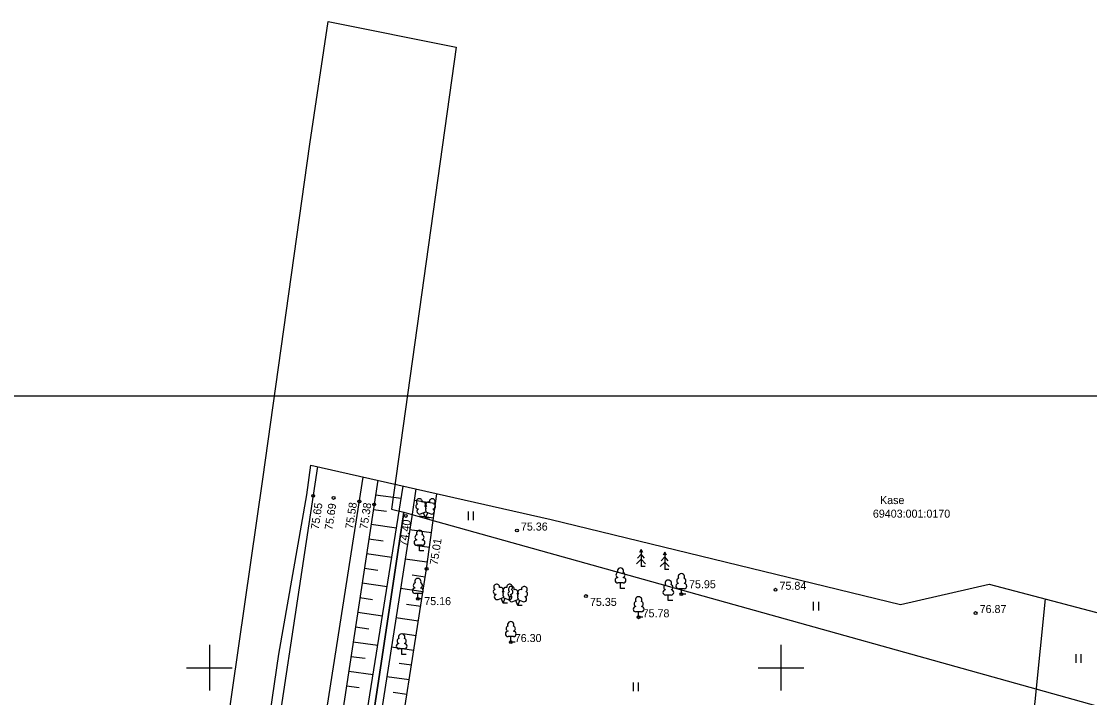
# Model space of a CAD drawing. Extents: x 633800 to 634500, y 6449384 to 6449957.
# Drawn here: x 633883.5 to 633977, y 6449897.4 to 6449956.6 of the extents above; entities that cross this region are included whole.
import ezdxf

# ---------------------------------------------------------------- set-up
doc = ezdxf.new("R2010")
doc.units = 0
for name, color, linetype in [('HALJASTUS', 7, 'Continuous'), ('KORGUS-EH2000', 7, 'Continuous'), ('MOOTPIIR', 7, 'Continuous'), ('MPOHULIIN', 7, 'Continuous'), ('PIIR', 7, 'Continuous'), ('PUU', 7, 'Continuous'), ('TEE', 7, 'Continuous'), ('VEEKOGU', 7, 'Continuous'), ('VORK', 7, 'Continuous'), ('VORMISTUS', 7, 'Continuous')]:
    doc.layers.add(name, color=color, linetype=linetype)

msp = doc.modelspace()

# ---------------------------------------------------------------- linework, layer by layer
at = {"layer": 'HALJASTUS'}
for p, q in [((633922.629, 6449913.668), (633922.629, 6449912.907)), ((633923.084, 6449913.668), (633923.084, 6449912.907)), ((633952.83, 6449905.776), (633952.83, 6449905.015)), ((633953.285, 6449905.776), (633953.285, 6449905.015)), ((633975.8, 6449901.184), (633975.8, 6449900.423)), ((633976.255, 6449901.184), (633976.255, 6449900.423)), ((633937.069, 6449898.72), (633937.069, 6449897.959)), ((633937.524, 6449898.72), (633937.524, 6449897.959))]:
    msp.add_line(p, q, dxfattribs=at)
at = {"layer": 'KORGUS-EH2000'}
for centre in [(633909.074, 6449915.045), (633910.869, 6449914.863), (633913.117, 6449914.557), (633914.41, 6449914.275), (633917.182, 6449913.288), (633926.905, 6449912.008), (633919.003, 6449908.67), (633949.531, 6449906.828), (633918.238, 6449906.029), (633932.945, 6449906.277), (633941.292, 6449906.439), (633967.041, 6449904.793), (633937.554, 6449904.418), (633926.366, 6449902.252)]:
    msp.add_circle(centre, 0.125, dxfattribs=at)
at = {"layer": 'MOOTPIIR'}
msp.add_lwpolyline([(633889.492, 6449749.614), (633885.507, 6449750.378), (633885.319, 6449750.948), (633888.887, 6449778.764), (633892.423, 6449806.68), (633893.459, 6449815.644), (633899.226, 6449854.256), (633906.068, 6449901.194), (633908.518, 6449915.144), (633908.871, 6449917.732), (633929.909, 6449912.961), (633960.467, 6449905.533), (633968.234, 6449907.328), (634006.678, 6449897.189), (633989.731, 6449824.715), (633967.55, 6449745.555), (633953.044, 6449742.586), (633921.065, 6449742.421), (633899.894, 6449747.01)], close=True, dxfattribs=at)
at = {"layer": 'MPOHULIIN'}
msp.add_lwpolyline([(633962.222, 6449798.286), (633968.205, 6449856.76), (633973.166, 6449906.027)], dxfattribs=at)
at = {"layer": 'PIIR'}
for points in [[(633915.93, 6449913.88), (633917.01, 6449913.61), (633916.95, 6449913.21), (633914.96, 6449900), (633911.66, 6449878.17), (633906.79, 6449847.1), (633902.78, 6449820.51), (633901.76, 6449812.08), (633894.43, 6449756.26), (633893.98, 6449752.81), (633876.82, 6449626.65), (633876.6, 6449625), (633875.84, 6449619.41), (633857.38, 6449484.34), (633847.13, 6449486.96), (633845.6, 6449487.34), (633857.96, 6449574.73), (633860.71, 6449595.45), (633888.58, 6449803.66), (633889.34, 6449809.97), (633904.68, 6449916.5), (633908.78, 6449945.81), (633910.39, 6449956.56), (633921.58, 6449954.31)], [(633917.01, 6449913.61), (633919.27, 6449912.98), (633995.7, 6449891.62), (633956.36, 6449752.55), (633898.72, 6449752.79), (633893.98, 6449752.81), (633894.43, 6449756.26), (633901.76, 6449812.08), (633902.78, 6449820.51), (633906.79, 6449847.1), (633911.66, 6449878.17), (633914.96, 6449900), (633916.95, 6449913.21)]]:
    msp.add_lwpolyline(points, close=True, dxfattribs=at)
at = {"layer": 'PUU'}
for p, q in [((633918.478, 6449913.463), (633918.923, 6449913.638)), ((633918.918, 6449913.128), (633918.743, 6449913.568)), ((633918.918, 6449913.128), (633919.098, 6449913.568)), ((633918.923, 6449913.638), (633919.363, 6449913.458)), ((633919.298, 6449913.128), (633918.918, 6449913.128)), ((633918.621, 6449910.717), (633918.141, 6449910.717)), ((633918.381, 6449910.242), (633918.381, 6449910.717)), ((633918.761, 6449910.242), (633918.381, 6449910.242)), ((633937.766, 6449909.502), (633937.366, 6449909.102)), ((633937.766, 6449909.952), (633937.466, 6449909.602)), ((633937.766, 6449910.352), (633937.616, 6449910.102)), ((633937.916, 6449910.102), (633937.766, 6449910.352)), ((633937.766, 6449910.352), (633937.766, 6449908.852)), ((633938.066, 6449909.602), (633937.766, 6449909.952)), ((633938.166, 6449909.102), (633937.766, 6449909.502)), ((633939.84, 6449909.706), (633939.54, 6449909.356)), ((633939.84, 6449910.106), (633939.69, 6449909.856)), ((633939.99, 6449909.856), (633939.84, 6449910.106)), ((633939.84, 6449910.106), (633939.84, 6449908.606)), ((633940.14, 6449909.356), (633939.84, 6449909.706)), ((633938.126, 6449908.852), (633937.766, 6449908.852)), ((633939.84, 6449909.256), (633939.44, 6449908.856)), ((633940.24, 6449908.856), (633939.84, 6449909.256)), ((633940.2, 6449908.606), (633939.84, 6449908.606)), ((633936.208, 6449907.421), (633935.728, 6449907.421)), ((633935.968, 6449906.946), (633935.968, 6449907.421)), ((633936.348, 6449906.946), (633935.968, 6449906.946)), ((633941.532, 6449906.914), (633941.052, 6449906.914)), ((633941.292, 6449906.439), (633941.292, 6449906.914)), ((633918.478, 6449906.504), (633917.998, 6449906.504)), ((633918.238, 6449906.029), (633918.238, 6449906.504)), ((633918.618, 6449906.029), (633918.238, 6449906.029)), ((633925.251, 6449905.983), (633925.696, 6449906.158)), ((633925.691, 6449905.648), (633925.516, 6449906.088)), ((633925.691, 6449905.648), (633925.871, 6449906.088)), ((633925.696, 6449906.158), (633926.136, 6449905.978)), ((633926.535, 6449905.791), (633926.98, 6449905.966)), ((633926.975, 6449905.456), (633926.8, 6449905.896)), ((633926.975, 6449905.456), (633927.155, 6449905.896)), ((633926.98, 6449905.966), (633927.42, 6449905.786)), ((633940.392, 6449906.359), (633939.912, 6449906.359)), ((633940.152, 6449905.884), (633940.152, 6449906.359)), ((633940.532, 6449905.884), (633940.152, 6449905.884)), ((633941.672, 6449906.439), (633941.292, 6449906.439)), ((633926.071, 6449905.648), (633925.691, 6449905.648)), ((633927.355, 6449905.456), (633926.975, 6449905.456)), ((633937.794, 6449904.893), (633937.314, 6449904.893)), ((633937.554, 6449904.418), (633937.554, 6449904.893)), ((633937.934, 6449904.418), (633937.554, 6449904.418)), ((633926.606, 6449902.727), (633926.126, 6449902.727)), ((633926.366, 6449902.252), (633926.366, 6449902.727)), ((633926.746, 6449902.252), (633926.366, 6449902.252)), ((633917.061, 6449901.649), (633916.581, 6449901.649)), ((633916.821, 6449901.174), (633916.821, 6449901.649)), ((633917.201, 6449901.174), (633916.821, 6449901.174))]:
    msp.add_line(p, q, dxfattribs=at)
for points in [[(633918.923, 6449914.133), (633918.903, 6449914.058), (633918.903, 6449914.038), (633918.913, 6449914.008), (633918.933, 6449913.973), (633918.938, 6449913.953), (633918.923, 6449913.918), (633918.898, 6449913.868), (633918.893, 6449913.843), (633918.898, 6449913.828), (633918.908, 6449913.798), (633918.943, 6449913.738), (633918.948, 6449913.718), (633918.943, 6449913.698), (633918.928, 6449913.663), (633918.923, 6449913.638)], [(633925.696, 6449906.653), (633925.676, 6449906.578), (633925.676, 6449906.558), (633925.686, 6449906.528), (633925.706, 6449906.493), (633925.711, 6449906.473), (633925.696, 6449906.438), (633925.671, 6449906.388), (633925.666, 6449906.363), (633925.671, 6449906.348), (633925.681, 6449906.318), (633925.716, 6449906.258), (633925.721, 6449906.238), (633925.716, 6449906.218), (633925.701, 6449906.183), (633925.696, 6449906.158)], [(633926.98, 6449906.461), (633926.96, 6449906.386), (633926.96, 6449906.366), (633926.97, 6449906.336), (633926.99, 6449906.301), (633926.995, 6449906.281), (633926.98, 6449906.246), (633926.955, 6449906.196), (633926.95, 6449906.171), (633926.955, 6449906.156), (633926.965, 6449906.126), (633927, 6449906.066), (633927.005, 6449906.046), (633927, 6449906.026), (633926.985, 6449905.991), (633926.98, 6449905.966)]]:
    msp.add_lwpolyline(points, dxfattribs=at)
for centre, radius, start, end in [((633918.287, 6449914.131), 0.224, 111.43041, 274.49868), ((633918.361, 6449914.542), 0.256, 111.50269, 232.51731), ((633918.361, 6449914.542), 0.256, 350.48556, 111.50017), ((633918.696, 6449914.292), 0.224, 308.50412, 111.57247), ((633919.159, 6449914.287), 0.225, 67.7016, 230.51262), ((633919.497, 6449914.533), 0.256, 67.6168, 188.63142), ((633919.564, 6449914.121), 0.224, 264.6183, 67.68657), ((633919.497, 6449914.533), 0.256, 306.59966, 67.61428), ((633918.392, 6449913.686), 0.237, 111.50143, 291.50036), ((633918.922, 6449913.895), 0.237, 66.76552, 111.50149), ((633919.453, 6449913.678), 0.237, 247.61661, 67.61554), ((633918.211, 6449911.415), 0.233, 109.02174, 253.14154), ((633918.381, 6449911.762), 0.277, 332.5799, 207.4201), ((633918.551, 6449911.415), 0.233, 286.85082, 70.98591), ((633918.144, 6449910.954), 0.238, 90.0016, 269.3953), ((633918.618, 6449910.954), 0.238, 270.6047, 89.9984), ((633935.968, 6449908.466), 0.277, 332.5799, 207.4201), ((633918.238, 6449907.549), 0.277, 332.5799, 207.4201), ((633935.731, 6449907.658), 0.238, 90.0016, 269.3953), ((633935.798, 6449908.119), 0.233, 109.02174, 253.14154), ((633936.138, 6449908.119), 0.233, 286.85082, 70.98591), ((633936.205, 6449907.658), 0.238, 270.6047, 89.9984), ((633940.152, 6449907.404), 0.277, 332.5799, 207.4201), ((633941.122, 6449907.612), 0.233, 109.02174, 253.14154), ((633941.292, 6449907.959), 0.277, 332.5799, 207.4201), ((633941.462, 6449907.612), 0.233, 286.85082, 70.98591), ((633918.001, 6449906.741), 0.238, 90.0016, 269.3953), ((633918.068, 6449907.202), 0.233, 109.02174, 253.14154), ((633918.408, 6449907.202), 0.233, 286.85082, 70.98591), ((633918.475, 6449906.741), 0.238, 270.6047, 89.9984), ((633925.06, 6449906.651), 0.224, 111.43041, 274.49868), ((633925.134, 6449907.062), 0.256, 111.50269, 232.51731), ((633925.134, 6449907.062), 0.256, 350.48556, 111.50017), ((633925.469, 6449906.812), 0.224, 308.50412, 111.57247), ((633925.932, 6449906.807), 0.225, 67.7016, 230.51262), ((633926.27, 6449907.053), 0.256, 67.6168, 188.63142), ((633926.418, 6449906.87), 0.256, 111.50269, 232.51731), ((633926.337, 6449906.641), 0.224, 264.6183, 67.68657), ((633926.418, 6449906.87), 0.256, 350.48556, 111.50017), ((633926.27, 6449907.053), 0.256, 306.59966, 67.61428), ((633926.753, 6449906.62), 0.224, 308.50412, 111.57247), ((633927.216, 6449906.615), 0.225, 67.7016, 230.51262), ((633927.554, 6449906.861), 0.256, 67.6168, 188.63142), ((633927.554, 6449906.861), 0.256, 306.59966, 67.61428), ((633939.915, 6449906.596), 0.238, 90.0016, 269.3953), ((633939.982, 6449907.057), 0.233, 109.02174, 253.14154), ((633940.322, 6449907.057), 0.233, 286.85082, 70.98591), ((633940.389, 6449906.596), 0.238, 270.6047, 89.9984), ((633941.055, 6449907.151), 0.238, 90.0016, 269.3953), ((633941.529, 6449907.151), 0.238, 270.6047, 89.9984), ((633925.165, 6449906.206), 0.237, 111.50143, 291.50036), ((633925.695, 6449906.415), 0.237, 66.76552, 111.50149), ((633926.344, 6449906.459), 0.224, 111.43041, 274.49868), ((633926.226, 6449906.198), 0.237, 247.61661, 67.61554), ((633926.449, 6449906.014), 0.237, 111.50143, 291.50036), ((633926.979, 6449906.223), 0.237, 66.76552, 111.50149), ((633927.51, 6449906.006), 0.237, 247.61661, 67.61554), ((633927.621, 6449906.449), 0.224, 264.6183, 67.68657), ((633937.384, 6449905.591), 0.233, 109.02174, 253.14154), ((633937.554, 6449905.938), 0.277, 332.5799, 207.4201), ((633937.724, 6449905.591), 0.233, 286.85082, 70.98591), ((633937.317, 6449905.13), 0.238, 90.0016, 269.3953), ((633937.791, 6449905.13), 0.238, 270.6047, 89.9984), ((633926.366, 6449903.772), 0.277, 332.5799, 207.4201), ((633916.821, 6449902.694), 0.277, 332.5799, 207.4201), ((633926.129, 6449902.964), 0.238, 90.0016, 269.3953), ((633926.196, 6449903.425), 0.233, 109.02174, 253.14154), ((633926.536, 6449903.425), 0.233, 286.85082, 70.98591), ((633926.603, 6449902.964), 0.238, 270.6047, 89.9984), ((633916.584, 6449901.886), 0.238, 90.0016, 269.3953), ((633916.651, 6449902.347), 0.233, 109.02174, 253.14154), ((633916.991, 6449902.347), 0.233, 286.85082, 70.98591), ((633917.058, 6449901.886), 0.238, 270.6047, 89.9984)]:
    msp.add_arc(centre, radius, start, end, dxfattribs=at)
at = {"layer": 'TEE'}
for points in [[(633909.461, 6449917.598), (633904.341, 6449883.837), (633896.336, 6449831.814), (633893.647, 6449814.873), (633891.825, 6449798.082), (633888.646, 6449774.86), (633885.507, 6449750.378)], [(633889.517, 6449749.614), (633892.511, 6449774.349), (633895.605, 6449797.022), (633897.968, 6449813.548), (633898.855, 6449820.656), (633900.414, 6449831.505), (633904.228, 6449857.052), (633908.252, 6449883.488), (633913.451, 6449916.693)]]:
    msp.add_lwpolyline(points, dxfattribs=at)
at = {"layer": 'VEEKOGU'}
for p, q in [((633916.768, 6449914.798), (633914.537, 6449915.109)), ((633919.707, 6449914.388), (633917.905, 6449914.639)), ((633915.482, 6449913.665), (633914.341, 6449913.824)), ((633919.603, 6449913.09), (633918.347, 6449913.265)), ((633916.359, 6449912.23), (633914.146, 6449912.539)), ((633919.428, 6449911.801), (633917.515, 6449912.068)), ((633915.21, 6449911.078), (633913.951, 6449911.254)), ((633919.253, 6449910.513), (633918.171, 6449910.664)), ((633915.95, 6449909.662), (633913.755, 6449909.968)), ((633919.033, 6449909.231), (633917.115, 6449909.499)), ((633914.746, 6449908.517), (633913.56, 6449908.683)), ((633918.889, 6449907.939), (633917.75, 6449908.098)), ((633915.541, 6449907.094), (633913.364, 6449907.398)), ((633918.688, 6449906.654), (633916.715, 6449906.93)), ((633914.282, 6449905.957), (633913.169, 6449906.112)), ((633915.132, 6449904.526), (633912.973, 6449904.827)), ((633918.487, 6449905.37), (633917.239, 6449905.544)), ((633918.286, 6449904.085), (633916.315, 6449904.36)), ((633913.944, 6449903.379), (633912.778, 6449903.542)), ((633918.085, 6449902.801), (633916.91, 6449902.965)), ((633914.723, 6449901.957), (633912.583, 6449902.256)), ((633917.885, 6449901.516), (633915.915, 6449901.791)), ((633913.615, 6449900.8), (633912.387, 6449900.971)), ((633917.684, 6449900.231), (633916.611, 6449900.381)), ((633914.314, 6449899.389), (633912.192, 6449899.686)), ((633917.483, 6449898.947), (633915.515, 6449899.222)), ((633913.103, 6449898.246), (633911.996, 6449898.4)), ((633917.282, 6449897.662), (633916.069, 6449897.832))]:
    msp.add_line(p, q, dxfattribs=at)
for points in [[(633914.733, 6449916.402), (633909.724, 6449883.457), (633905.447, 6449856.828), (633901.784, 6449830.909), (633900.492, 6449820.591), (633902.267, 6449819.997), (633903.497, 6449819.786), (633904.964, 6449819.863), (633907.806, 6449835.051), (633910.825, 6449853.248), (633912.012, 6449862.741), (633915.818, 6449888.297), (633919.003, 6449908.67), (633919.893, 6449915.232)], [(633918.054, 6449915.649), (633917.696, 6449913.23), (633912.898, 6449882.423), (633908.378, 6449855.421), (633904.831, 6449830.247), (633903.7, 6449821.199), (633902.963, 6449821.041), (633902.28, 6449821.405), (633903.82, 6449831.889), (633907.627, 6449857.529), (633911.707, 6449883.017), (633916.944, 6449915.901)]]:
    msp.add_lwpolyline(points, dxfattribs=at)
at = {"layer": 'VORK'}
for p, q in [((633900, 6449902), (633900, 6449898)), ((633950, 6449902), (633950, 6449898)), ((633898, 6449900), (633902, 6449900)), ((633948, 6449900), (633952, 6449900))]:
    msp.add_line(p, q, dxfattribs=at)
at = {"layer": 'VORMISTUS'}
msp.add_line((633799.643, 6449923.806), (634086.551, 6449923.806), dxfattribs=at)

# ---------------------------------------------------------------- texts
at = {"layer": 'KORGUS-EH2000'}
for s, rotation, p in [('75.65', 81.54394, (633909.556, 6449912.065)), ('75.69', 81.54394, (633910.761, 6449912.017)), ('75.58', 81.54394, (633912.567, 6449912.107)), ('75.38', 81.00966, (633913.813, 6449912.076)), ('74.40', 81.00966, (633917.268, 6449910.597)), ('75.36', 360, (633927.255, 6449912.008)), ('75.01', 80.9923, (633919.959, 6449908.953)), ('75.95', 360, (633941.963, 6449906.962)), ('75.84', 360, (633949.881, 6449906.828)), ('75.16', 360, (633918.799, 6449905.484)), ('75.35', 360, (633933.295, 6449905.416)), ('75.78', 360, (633937.904, 6449904.418)), ('76.87', 360, (633967.391, 6449904.793)), ('76.30', 360, (633926.716, 6449902.252))]:
    msp.add_text(s, height=0.7, rotation=rotation, dxfattribs=at).set_placement(p)
at = {"layer": 'PIIR'}
for s, p in [('Kase', (633958.675, 6449914.323)), ('69403:001:0170', (633958.05, 6449913.136))]:
    msp.add_text(s, height=0.7, dxfattribs=at).set_placement(p)

doc.saveas('drawing.dxf')
